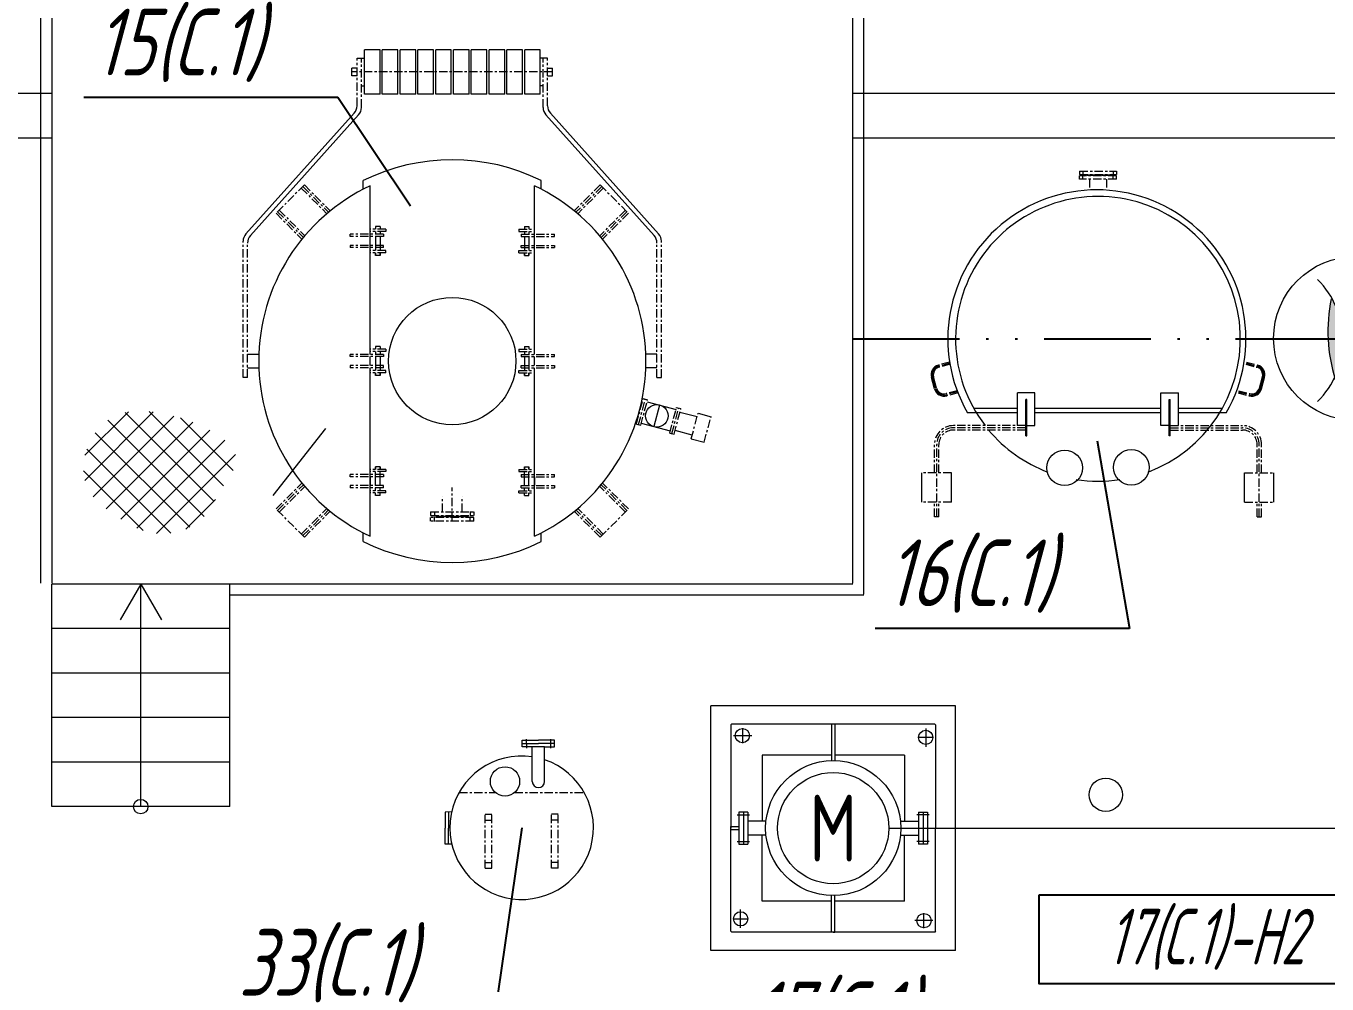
# Model space of a CAD drawing. Header units: millimetres. Extents: x -14296 to 10264, y -13087 to -5602.
# Drawn here: x -3036.5 to -2978, y -12766 to -12722.9 of the extents above; entities that cross this region are included whole.
import ezdxf
from ezdxf import colors
from ezdxf.entities.mleader import LeaderData, LeaderLine
from ezdxf.math import Vec2, Vec3

# ---------------------------------------------------------------- set-up
doc = ezdxf.new("R2010")
doc.units = ezdxf.units.MM
for name, pattern in [('ACAD_ISO12W100', [21, 12, -3, 0, -3, 0, -3]), ('CENTER2', [1.125, 0.75, -0.125, 0.125, -0.125]), ('ОСЕВАЯ', [50.8, 31.75, -6.35, 6.35, -6.35])]:
    doc.linetypes.add(name, pattern=pattern)
for name, color, linetype, lineweight in [('1', 4, 'Continuous', 15), ('КаБель силовой (Вновь)', 1, 'Continuous', 15), ('Линия выноска', 137, 'Continuous', 25), ('Рамка тонкая', 5, 'Continuous', 25), ('Строительный', 251, 'Continuous', 13), ('Текст', 7, 'Continuous', 20), ('Технологическое', 156, 'Continuous', 18), ('ЭлектрооБорудование (Вновь)', 160, 'Continuous', 15)]:
    doc.layers.add(name, color=color, linetype=linetype, lineweight=lineweight)
doc.layers.add('орудован', color=7, linetype='Continuous')
doc.styles.add('Simplex', font='simplex.shx', dxfattribs={"width": 0.7, "oblique": 15})
doc.linetypes.add('ограждение1', pattern='A,0.25,-0.1,[133,ltypeshp.shx,S=0.1,R=0,X=-0.1,Y=0],-0.1,1', length=1.45)

# ---------------------------------------------------------------- blocks, each defined once
blk = doc.blocks.new('A$C32520DA1')
at = {"layer": 'орудован', "lineweight": -2, "ltscale": 0.3}
h = blk.add_hatch(dxfattribs=at)
h.set_pattern_fill('ANSI37', color=4, scale=0.25, angle=270, style=0)
h.set_pattern_definition([(45, (345.161, -3272.3488), (0.561266, -0.561266), []), (315, (345.161, -3272.3488), (-0.561266, -0.561266), [])])
edge = h.paths.add_edge_path()
edge.add_spline(control_points=[(2.523, -0.801), (2.284, -1.283), (1.724, -2.411), (-0.452, -2.976), (-2.137, -1.936), (-3.786, -0.666), (-3.556, 1.528), (-1.962, 2.976), (0.065, 2.734), (1.772, 2.213), (3.786, 0.924), (2.929, -0.247), (2.523, -0.801)], knot_values=[0, 0, 0, 0, 1.566566, 3.673336, 5.745346, 7.383422, 9.561681, 11.30499, 13.330467, 15.16078, 17.108533, 18.858869, 18.858869, 18.858869, 18.858869], degree=3, periodic=0)
blk = doc.blocks.new('A$C72AD10D8')
at = {"linetype": 'ByBlock', "lineweight": -2, "ltscale": 0.1}
h = blk.add_hatch(color=3, dxfattribs=at)
h.paths.add_polyline_path([(-2.206, 2.446, 0.12185), (-2.007, -2.217, 0.249384)])
h.paths.add_polyline_path([(0.687, 2.425, 0.240061), (0.453, -2.318, 0.157753)])
at = {"color": 0, "linetype": 'Continuous', "lineweight": -2, "ltscale": 3}
blk.add_circle((-0.77, 0.094), 4.825, dxfattribs=at)
at = {"color": 0, "linetype": 'ByBlock', "lineweight": -2, "ltscale": 0.1}
for centre, radius, start, end in [((-12.195, -0.303), 11.439, 340.15266, 24.86121), ((9.1, 0.038), 9.871, 154.61812, 204.73014), ((-6.591, -0.03), 5.071, 314.99104, 45.00896), ((5.175, -0.1), 5.176, 133.53965, 224.23919), ((7.318, 0.517), 9.718, 168.67859, 196.9632), ((-6.759, 0.415), 7.713, 339.24969, 15.10852)]:
    blk.add_arc(centre, radius, start, end, dxfattribs=at)
blk = doc.blocks.new('_None')

msp = doc.modelspace()

# ---------------------------------------------------------------- linework, layer by layer
at = {"color": 7, "linetype": 'ACAD_ISO12W100', "ltscale": 0.4}
msp.add_line((-2999.32898, -12736.97393), (-2962.90451, -12736.97393), dxfattribs=at)
at = {"layer": 'КаБель силовой (Вновь)'}
msp.add_line((-2997.70898, -12758.97393), (-2948.20898, -12758.97393), dxfattribs=at)
msp.add_circle((-2987.95898, -12757.47393), 0.75, dxfattribs=at)
at = {"layer": 'Рамка тонкая'}
msp.add_lwpolyline([(-2990.95898, -12761.97393), (-2975.95898, -12761.97393), (-2975.95898, -12765.97393), (-2990.95898, -12765.97393)], close=True, dxfattribs=at)
at = {"layer": 'Строительный', "linetype": 'ограждение1', "ltscale": 1.83}
for p, q in [((-2998.82898, -12748.45776), (-2998.82898, -12691.47393)), ((-3035.82898, -12691.97393), (-3035.82898, -12747.95776)), ((-2998.82898, -12748.50567), (-3027.32898, -12748.50567))]:
    msp.add_line(p, q, dxfattribs=at)
at = {"layer": 'Строительный', "ltscale": 0.3}
for p, q in [((-3035.32898, -12691.97393), (-3035.32898, -12747.95776)), ((-2999.32898, -12747.95776), (-2999.32898, -12691.97393)), ((-3035.32898, -12758.00567), (-3035.32898, -12748.00567)), ((-2999.32898, -12748.00567), (-3035.32898, -12748.00567)), ((-3027.32898, -12748.00567), (-3035.32898, -12748.00567)), ((-3031.32898, -12748.00567), (-3032.26135, -12749.61604)), ((-3031.32898, -12758.00567), (-3031.32898, -12748.00567)), ((-3031.32898, -12748.00567), (-3030.39662, -12749.61604)), ((-3027.32898, -12758.00567), (-3027.32898, -12748.00567)), ((-3027.32898, -12750.00567), (-3035.32898, -12750.00567)), ((-3027.32898, -12752.00567), (-3035.32898, -12752.00567)), ((-3027.32898, -12754.00567), (-3035.32898, -12754.00567)), ((-3027.32898, -12756.00567), (-3035.32898, -12756.00567)), ((-3027.32898, -12758.00567), (-3035.32898, -12758.00567))]:
    msp.add_line(p, q, dxfattribs=at)
at = {"layer": 'Строительный', "ltscale": 100}
for p, q in [((-3035.32898, -12725.9455), (-3046.57091, -12725.9455)), ((-2949.22553, -12725.9455), (-2999.32898, -12725.9455)), ((-3035.32898, -12727.9455), (-3043.68074, -12727.9455)), ((-2949.22553, -12727.9455), (-2999.32898, -12727.9455))]:
    msp.add_line(p, q, dxfattribs=at)
at = {"layer": 'Строительный', "ltscale": 0.3}
msp.add_circle((-3031.32898, -12758.00567), 0.3251, dxfattribs=at)
at = {"layer": 'Технологическое', "linetype": 'CENTER2', "ltscale": 0.5}
for p, q in [((-3021.61078, -12726.49123), (-3021.61078, -12724.35544)), ((-3021.41078, -12726.5677), (-3021.41078, -12724.35544)), ((-3013.24719, -12726.5677), (-3013.24719, -12724.35544)), ((-3013.04719, -12726.49123), (-3013.04719, -12724.35544)), ((-3012.82244, -12724.97393), (-3021.83552, -12724.97393)), ((-2989.13596, -12729.43709), (-2987.47983, -12729.43709)), ((-2989.13596, -12729.43709), (-2989.13596, -12729.58147)), ((-2989.13596, -12729.58147), (-2987.47983, -12729.58147)), ((-2989.13596, -12729.79379), (-2989.13596, -12729.64941)), ((-2987.47983, -12729.64941), (-2989.13596, -12729.64941)), ((-2988.98733, -12729.4201), (-2988.98733, -12729.59845)), ((-2988.98733, -12729.81078), (-2988.98733, -12729.63243)), ((-2988.90665, -12729.62393), (-2988.90665, -12729.60695)), ((-2988.90665, -12729.60695), (-2987.70914, -12729.60695)), ((-2987.70914, -12729.62393), (-2988.90665, -12729.62393)), ((-2988.89815, -12729.58147), (-2988.87268, -12729.60695)), ((-2988.89815, -12729.64941), (-2988.87268, -12729.62393)), ((-2988.87268, -12729.60695), (-2987.74311, -12729.60695)), ((-2987.74311, -12729.62393), (-2988.87268, -12729.62393)), ((-2988.30789, -12729.58996), (-2988.30789, -12729.64092)), ((-2987.71763, -12729.58147), (-2987.74311, -12729.60695)), ((-2987.71763, -12729.64941), (-2987.74311, -12729.62393)), ((-2987.70914, -12729.60695), (-2987.70914, -12729.62393)), ((-2987.62846, -12729.4201), (-2987.62846, -12729.59845)), ((-2987.62846, -12729.81078), (-2987.62846, -12729.63243)), ((-2987.47983, -12729.43709), (-2987.47983, -12729.58147)), ((-2987.47983, -12729.79379), (-2987.47983, -12729.64941)), ((-3023.97579, -12730.05434), (-3025.24858, -12731.32713)), ((-3024.11721, -12730.19576), (-3022.96589, -12731.34707)), ((-3024.0465, -12730.12505), (-3022.88906, -12731.28248)), ((-3023.97579, -12730.05434), (-3022.81141, -12731.21871)), ((-3010.68218, -12730.05434), (-3011.84656, -12731.21871)), ((-3010.61147, -12730.12505), (-3011.7689, -12731.28248)), ((-3010.54076, -12730.19576), (-3011.69207, -12731.34707)), ((-3010.68218, -12730.05434), (-3009.40939, -12731.32713)), ((-2987.47983, -12729.79379), (-2989.13596, -12729.79379)), ((-2988.68583, -12729.79379), (-2988.68583, -12730.28188)), ((-2987.92996, -12729.79379), (-2987.92996, -12730.28772)), ((-3025.24858, -12731.32713), (-3024.0842, -12732.49151)), ((-3025.17787, -12731.25642), (-3024.02043, -12732.41385)), ((-3025.10716, -12731.18571), (-3023.95584, -12732.33702)), ((-3009.55081, -12731.18571), (-3010.70213, -12732.33702)), ((-3009.4801, -12731.25642), (-3010.63753, -12732.41385)), ((-3009.40939, -12731.32713), (-3010.57376, -12732.49151)), ((-3020.32045, -12732.0444), (-3021.02268, -12732.0444)), ((-3014.33752, -12732.0444), (-3013.63528, -12732.0444)), ((-3026.72898, -12738.71535), (-3026.72898, -12732.58863)), ((-3020.41848, -12732.27393), (-3021.92268, -12732.27393)), ((-3020.41848, -12732.37393), (-3021.92268, -12732.37393)), ((-3020.32045, -12732.1444), (-3021.02268, -12732.1444)), ((-3014.33752, -12732.1444), (-3013.63528, -12732.1444)), ((-3014.23949, -12732.27393), (-3012.73528, -12732.27393)), ((-3014.23949, -12732.37393), (-3012.73528, -12732.37393)), ((-3007.92898, -12738.71535), (-3007.92898, -12732.58863)), ((-3026.52898, -12738.71535), (-3026.52898, -12732.6651)), ((-3020.41848, -12732.77393), (-3021.92268, -12732.77393)), ((-3020.41848, -12732.87393), (-3021.92268, -12732.87393)), ((-3020.32045, -12733.00347), (-3021.02268, -12733.00347)), ((-3020.32045, -12733.10347), (-3021.02268, -12733.10347)), ((-3014.33752, -12733.00347), (-3013.63528, -12733.00347)), ((-3014.33752, -12733.10347), (-3013.63528, -12733.10347)), ((-3014.23949, -12732.77393), (-3012.73528, -12732.77393)), ((-3014.23949, -12732.87393), (-3012.73528, -12732.87393)), ((-3008.12898, -12738.71535), (-3008.12898, -12732.6651)), ((-3020.41848, -12737.67393), (-3021.92268, -12737.67393)), ((-3020.41848, -12737.77393), (-3021.92268, -12737.77393)), ((-3020.32045, -12737.4444), (-3021.02268, -12737.4444)), ((-3020.32045, -12737.5444), (-3021.02268, -12737.5444)), ((-3014.33752, -12737.4444), (-3013.63528, -12737.4444)), ((-3014.33752, -12737.5444), (-3013.63528, -12737.5444)), ((-3014.23949, -12737.67393), (-3012.73528, -12737.67393)), ((-3014.23949, -12737.77393), (-3012.73528, -12737.77393)), ((-3020.41848, -12738.17393), (-3021.92268, -12738.17393)), ((-3020.41848, -12738.27393), (-3021.92268, -12738.27393)), ((-3020.32045, -12738.40347), (-3021.02268, -12738.40347)), ((-3014.33752, -12738.40347), (-3013.63528, -12738.40347)), ((-3014.23949, -12738.17393), (-3012.73528, -12738.17393)), ((-3014.23949, -12738.27393), (-3012.73528, -12738.27393)), ((-2994.98263, -12738.02191), (-2995.47716, -12738.15442)), ((-2994.96969, -12738.07021), (-2995.46422, -12738.20272)), ((-2994.95675, -12738.1185), (-2995.45128, -12738.25101)), ((-2981.66121, -12738.1185), (-2981.16668, -12738.25101)), ((-2981.64827, -12738.07021), (-2981.15374, -12738.20272)), ((-2981.63533, -12738.02191), (-2981.1408, -12738.15442)), ((-3020.32045, -12738.50347), (-3021.02268, -12738.50347)), ((-3014.33752, -12738.50347), (-3013.63528, -12738.50347)), ((-3009.05364, -12740.80672), (-3008.74593, -12739.65834)), ((-2994.63841, -12739.30659), (-2995.13293, -12739.4391)), ((-2994.62546, -12739.35489), (-2995.11999, -12739.4874)), ((-2994.61252, -12739.40318), (-2995.10705, -12739.53569)), ((-2982.00544, -12739.40318), (-2981.51091, -12739.53569)), ((-2981.9925, -12739.35489), (-2981.49797, -12739.4874)), ((-2981.97956, -12739.30659), (-2981.48503, -12739.4391)), ((-3008.95705, -12740.8326), (-3008.64934, -12739.68422)), ((-3008.86046, -12740.85849), (-3008.55275, -12739.7101)), ((-3007.55429, -12741.20847), (-3007.24658, -12740.06009)), ((-3007.4577, -12741.23435), (-3007.14999, -12740.08597)), ((-3007.36111, -12741.26024), (-3007.0534, -12740.11185)), ((-3006.58837, -12741.46729), (-3006.28066, -12740.31891)), ((-3006.00881, -12741.62258), (-3005.7011, -12740.4742)), ((-2991.55898, -12740.87393), (-2994.80898, -12740.87393)), ((-2991.55898, -12740.97393), (-2994.80898, -12740.97393)), ((-2991.55898, -12741.07393), (-2994.80898, -12741.07393)), ((-2985.05898, -12740.87393), (-2981.80898, -12740.87393)), ((-2985.05898, -12740.97393), (-2981.80898, -12740.97393)), ((-2985.05898, -12741.07393), (-2981.80898, -12741.07393)), ((-2995.65898, -12742.99393), (-2995.65898, -12741.72393)), ((-2995.55898, -12744.97393), (-2995.55898, -12741.72393)), ((-2995.45898, -12742.99393), (-2995.45898, -12741.72393)), ((-2981.15898, -12742.99393), (-2981.15898, -12741.72393)), ((-2981.05898, -12744.97393), (-2981.05898, -12741.72393)), ((-2980.95898, -12742.99393), (-2980.95898, -12741.72393)), ((-3020.41848, -12743.07393), (-3021.92268, -12743.07393)), ((-3020.32045, -12742.8444), (-3021.02268, -12742.8444)), ((-3020.32045, -12742.9444), (-3021.02268, -12742.9444)), ((-3014.33752, -12742.8444), (-3013.63528, -12742.8444)), ((-3014.33752, -12742.9444), (-3013.63528, -12742.9444)), ((-3014.23949, -12743.07393), (-3012.73528, -12743.07393)), ((-2994.89898, -12742.99393), (-2996.21898, -12742.99393)), ((-2981.71898, -12742.99393), (-2980.39898, -12742.99393)), ((-3025.24858, -12744.62074), (-3024.0842, -12743.45636)), ((-3025.17787, -12744.69145), (-3024.02043, -12743.53401)), ((-3025.10716, -12744.76216), (-3023.95584, -12743.61084)), ((-3020.41848, -12743.17393), (-3021.92268, -12743.17393)), ((-3020.41848, -12743.57393), (-3021.92268, -12743.57393)), ((-3020.41848, -12743.67393), (-3021.92268, -12743.67393)), ((-3017.32898, -12745.17393), (-3017.32898, -12743.65365)), ((-3014.23949, -12743.17393), (-3012.73528, -12743.17393)), ((-3014.23949, -12743.57393), (-3012.73528, -12743.57393)), ((-3014.23949, -12743.67393), (-3012.73528, -12743.67393)), ((-3009.55081, -12744.76216), (-3010.70213, -12743.61084)), ((-3009.4801, -12744.69145), (-3010.63753, -12743.53401)), ((-3009.40939, -12744.62074), (-3010.57376, -12743.45636)), ((-3020.32045, -12743.80347), (-3021.02268, -12743.80347)), ((-3020.32045, -12743.90347), (-3021.02268, -12743.90347)), ((-3017.77526, -12744.75393), (-3017.77526, -12744.07893)), ((-3016.88526, -12744.75393), (-3016.88526, -12744.07893)), ((-3014.33752, -12743.80347), (-3013.63528, -12743.80347)), ((-3014.33752, -12743.90347), (-3013.63528, -12743.90347)), ((-2994.89898, -12744.31393), (-2996.21898, -12744.31393)), ((-2995.65898, -12744.97393), (-2995.65898, -12744.31393)), ((-2995.45898, -12744.97393), (-2995.45898, -12744.31393)), ((-2981.71898, -12744.31393), (-2980.39898, -12744.31393)), ((-2981.15898, -12744.97393), (-2981.15898, -12744.31393)), ((-2980.95898, -12744.97393), (-2980.95898, -12744.31393)), ((-3023.97579, -12745.89353), (-3025.24858, -12744.62074)), ((-3024.11721, -12745.75211), (-3022.96589, -12744.60079)), ((-3024.0465, -12745.82282), (-3022.88906, -12744.66538)), ((-3023.97579, -12745.89353), (-3022.81141, -12744.72915)), ((-3018.30526, -12744.75393), (-3018.30526, -12744.92393)), ((-3018.30526, -12744.75393), (-3016.35526, -12744.75393)), ((-3018.30526, -12744.92393), (-3016.35526, -12744.92393)), ((-3018.13026, -12744.73393), (-3018.13026, -12744.94393)), ((-3018.02526, -12744.92393), (-3017.99526, -12744.95393)), ((-3016.63526, -12744.92393), (-3016.66526, -12744.95393)), ((-3016.53026, -12744.73393), (-3016.53026, -12744.94393)), ((-3016.35526, -12744.75393), (-3016.35526, -12744.92393)), ((-3010.68218, -12745.89353), (-3011.84656, -12744.72915)), ((-3010.61147, -12745.82282), (-3011.7689, -12744.66538)), ((-3010.54076, -12745.75211), (-3011.69207, -12744.60079)), ((-3010.68218, -12745.89353), (-3009.40939, -12744.62074)), ((-3016.35526, -12745.00393), (-3018.30526, -12745.00393)), ((-3018.30526, -12745.17393), (-3018.30526, -12745.00393)), ((-3016.35526, -12745.17393), (-3018.30526, -12745.17393)), ((-3018.13026, -12745.19393), (-3018.13026, -12744.98393)), ((-3018.03526, -12744.95393), (-3016.62526, -12744.95393)), ((-3018.03526, -12744.97393), (-3018.03526, -12744.95393)), ((-3016.62526, -12744.97393), (-3018.03526, -12744.97393)), ((-3018.02526, -12745.00393), (-3017.99526, -12744.97393)), ((-3017.99526, -12744.95393), (-3016.66526, -12744.95393)), ((-3016.66526, -12744.97393), (-3017.99526, -12744.97393)), ((-3016.63526, -12745.00393), (-3016.66526, -12744.97393)), ((-3016.62526, -12744.95393), (-3016.62526, -12744.97393)), ((-3016.53026, -12745.19393), (-3016.53026, -12744.98393)), ((-3016.35526, -12745.17393), (-3016.35526, -12745.00393)), ((-2995.45898, -12744.97393), (-2995.65898, -12744.97393)), ((-2981.15898, -12744.97393), (-2980.95898, -12744.97393)), ((-3017.01943, -12757.37393), (-3015.38796, -12757.37393)), ((-3014.53001, -12757.37393), (-3011.39853, -12757.37393)), ((-3015.84398, -12760.77393), (-3015.84398, -12758.35273)), ((-3015.84398, -12758.35273), (-3015.54398, -12758.35273)), ((-3015.54398, -12760.77393), (-3015.54398, -12758.35273)), ((-3012.87398, -12760.77393), (-3012.87398, -12758.35273)), ((-3012.57398, -12758.35273), (-3012.87398, -12758.35273)), ((-3012.57398, -12760.77393), (-3012.57398, -12758.35273)), ((-3015.84398, -12758.61359), (-3015.54398, -12758.61359)), ((-3012.57398, -12758.61359), (-3012.87398, -12758.61359)), ((-3015.84398, -12760.77393), (-3015.54398, -12760.77393)), ((-3012.57398, -12760.77393), (-3012.87398, -12760.77393))]:
    msp.add_line(p, q, dxfattribs=at)
at = {"layer": 'Технологическое'}
for p, q in [((-3021.61078, -12724.35544), (-3021.27351, -12724.35544)), ((-3020.57351, -12723.97393), (-3021.27351, -12723.97393)), ((-3021.27351, -12725.97393), (-3021.27351, -12723.97393)), ((-3020.57351, -12725.97393), (-3020.57351, -12723.97393)), ((-3020.57351, -12725.97393), (-3020.57351, -12723.97393)), ((-3020.47351, -12725.97393), (-3020.47351, -12723.97393)), ((-3019.77351, -12723.97393), (-3020.47351, -12723.97393)), ((-3019.77351, -12725.97393), (-3019.77351, -12723.97393)), ((-3019.77351, -12725.97393), (-3019.77351, -12723.97393)), ((-3018.97351, -12723.97393), (-3019.67351, -12723.97393)), ((-3019.67351, -12725.97393), (-3019.67351, -12723.97393)), ((-3018.97351, -12725.97393), (-3018.97351, -12723.97393)), ((-3018.97351, -12725.97393), (-3018.97351, -12723.97393)), ((-3018.17351, -12723.97393), (-3018.87351, -12723.97393)), ((-3018.87351, -12725.97393), (-3018.87351, -12723.97393)), ((-3018.17351, -12725.97393), (-3018.17351, -12723.97393)), ((-3018.17351, -12725.97393), (-3018.17351, -12723.97393)), ((-3017.37351, -12723.97393), (-3018.07351, -12723.97393)), ((-3018.07351, -12725.97393), (-3018.07351, -12723.97393)), ((-3017.37351, -12725.97393), (-3017.37351, -12723.97393)), ((-3017.37351, -12725.97393), (-3017.37351, -12723.97393)), ((-3016.57351, -12723.97393), (-3017.27351, -12723.97393)), ((-3017.27351, -12725.97393), (-3017.27351, -12723.97393)), ((-3016.57351, -12725.97393), (-3016.57351, -12723.97393)), ((-3016.57351, -12725.97393), (-3016.57351, -12723.97393)), ((-3015.77351, -12723.97393), (-3016.47351, -12723.97393)), ((-3016.47351, -12725.97393), (-3016.47351, -12723.97393)), ((-3015.77351, -12725.97393), (-3015.77351, -12723.97393)), ((-3015.77351, -12725.97393), (-3015.77351, -12723.97393)), ((-3014.97351, -12723.97393), (-3015.67351, -12723.97393)), ((-3015.67351, -12725.97393), (-3015.67351, -12723.97393)), ((-3014.97351, -12725.97393), (-3014.97351, -12723.97393)), ((-3014.97351, -12725.97393), (-3014.97351, -12723.97393)), ((-3014.17351, -12723.97393), (-3014.87351, -12723.97393)), ((-3014.87351, -12725.97393), (-3014.87351, -12723.97393)), ((-3014.17351, -12725.97393), (-3014.17351, -12723.97393)), ((-3014.17351, -12725.97393), (-3014.17351, -12723.97393)), ((-3013.37351, -12723.97393), (-3014.07351, -12723.97393)), ((-3014.07351, -12725.97393), (-3014.07351, -12723.97393)), ((-3013.04719, -12724.35544), (-3013.38446, -12724.35544)), ((-3013.37351, -12725.97393), (-3013.37351, -12723.97393)), ((-3021.61078, -12724.80491), (-3021.83552, -12724.80491)), ((-3021.83552, -12725.14296), (-3021.83552, -12724.80491)), ((-3013.04719, -12724.80491), (-3012.82244, -12724.80491)), ((-3012.82244, -12725.14296), (-3012.82244, -12724.80491)), ((-3021.61078, -12725.14296), (-3021.83552, -12725.14296)), ((-3021.41078, -12725.59242), (-3021.27351, -12725.59242)), ((-3013.24719, -12725.59242), (-3013.38446, -12725.59242)), ((-3013.04719, -12725.14296), (-3012.82244, -12725.14296)), ((-3020.57351, -12725.97393), (-3021.27351, -12725.97393)), ((-3019.77351, -12725.97393), (-3020.47351, -12725.97393)), ((-3018.97351, -12725.97393), (-3019.67351, -12725.97393)), ((-3018.17351, -12725.97393), (-3018.87351, -12725.97393)), ((-3017.37351, -12725.97393), (-3018.07351, -12725.97393)), ((-3016.57351, -12725.97393), (-3017.27351, -12725.97393)), ((-3015.77351, -12725.97393), (-3016.47351, -12725.97393)), ((-3014.97351, -12725.97393), (-3015.67351, -12725.97393)), ((-3014.17351, -12725.97393), (-3014.87351, -12725.97393)), ((-3013.37351, -12725.97393), (-3014.07351, -12725.97393)), ((-3026.60145, -12732.25506), (-3021.73831, -12726.8248)), ((-3026.40145, -12732.33153), (-3021.53831, -12726.90127)), ((-3008.25652, -12732.33153), (-3013.11965, -12726.90127)), ((-3008.05652, -12732.25506), (-3012.91965, -12726.8248)), ((-3021.32898, -12730.248), (-3021.32898, -12729.8559)), ((-3021.02268, -12737.67393), (-3021.02268, -12730.09697)), ((-3013.63528, -12737.67393), (-3013.63528, -12730.09697)), ((-3013.32898, -12730.248), (-3013.32898, -12729.8559)), ((-3020.77442, -12731.92513), (-3020.77442, -12732.0444)), ((-3020.57442, -12731.92513), (-3020.77442, -12731.92513)), ((-3020.57442, -12731.92513), (-3020.57442, -12732.0444)), ((-3020.32045, -12732.0444), (-3020.32045, -12732.1444)), ((-3014.33752, -12732.0444), (-3014.33752, -12732.1444)), ((-3014.08355, -12731.92513), (-3014.08355, -12732.0444)), ((-3014.08355, -12731.92513), (-3013.88355, -12731.92513)), ((-3013.88355, -12731.92513), (-3013.88355, -12732.0444)), ((-3021.92268, -12732.37393), (-3021.92268, -12732.27393)), ((-3021.02268, -12732.77393), (-3021.02268, -12732.37393)), ((-3020.77442, -12732.1444), (-3020.77442, -12732.27393)), ((-3020.77442, -12732.37393), (-3020.77442, -12733.00347)), ((-3020.57442, -12732.1444), (-3020.57442, -12732.27393)), ((-3020.57442, -12732.37393), (-3020.57442, -12733.00347)), ((-3020.41848, -12732.27393), (-3020.41848, -12732.37393)), ((-3014.23949, -12732.27393), (-3014.23949, -12732.37393)), ((-3014.08355, -12732.1444), (-3014.08355, -12732.27393)), ((-3014.08355, -12732.37393), (-3014.08355, -12733.00347)), ((-3013.88355, -12732.1444), (-3013.88355, -12732.27393)), ((-3013.88355, -12732.37393), (-3013.88355, -12733.00347)), ((-3013.63528, -12732.77393), (-3013.63528, -12732.37393)), ((-3012.73528, -12732.37393), (-3012.73528, -12732.27393)), ((-3021.92268, -12732.77393), (-3021.92268, -12732.87393)), ((-3020.77442, -12733.10347), (-3020.77442, -12733.22274)), ((-3020.77442, -12733.22274), (-3020.77442, -12733.10347)), ((-3020.57442, -12733.22274), (-3020.77442, -12733.22274)), ((-3020.57442, -12733.10347), (-3020.57442, -12733.22274)), ((-3020.57442, -12733.22274), (-3020.57442, -12733.10347)), ((-3020.41848, -12732.87393), (-3020.41848, -12732.77393)), ((-3020.32045, -12733.10347), (-3020.32045, -12733.00347)), ((-3014.33752, -12733.10347), (-3014.33752, -12733.00347)), ((-3014.23949, -12732.87393), (-3014.23949, -12732.77393)), ((-3014.08355, -12733.10347), (-3014.08355, -12733.22274)), ((-3014.08355, -12733.22274), (-3014.08355, -12733.10347)), ((-3014.08355, -12733.22274), (-3013.88355, -12733.22274)), ((-3013.88355, -12733.10347), (-3013.88355, -12733.22274)), ((-3013.88355, -12733.22274), (-3013.88355, -12733.10347)), ((-3012.73528, -12732.77393), (-3012.73528, -12732.87393)), ((-3020.77442, -12737.32513), (-3020.77442, -12737.4444)), ((-3020.57442, -12737.32513), (-3020.77442, -12737.32513)), ((-3020.57442, -12737.32513), (-3020.57442, -12737.4444)), ((-3014.08355, -12737.32513), (-3014.08355, -12737.4444)), ((-3014.08355, -12737.32513), (-3013.88355, -12737.32513)), ((-3013.88355, -12737.32513), (-3013.88355, -12737.4444)), ((-3026.52898, -12737.66669), (-3026.02356, -12737.66669)), ((-3021.92268, -12737.77393), (-3021.92268, -12737.67393)), ((-3021.02268, -12738.17393), (-3021.02268, -12737.77393)), ((-3020.77442, -12737.5444), (-3020.77442, -12737.67393)), ((-3020.77442, -12737.77393), (-3020.77442, -12738.40347)), ((-3020.57442, -12737.5444), (-3020.57442, -12737.67393)), ((-3020.57442, -12737.77393), (-3020.57442, -12738.40347)), ((-3020.41848, -12737.67393), (-3020.41848, -12737.77393)), ((-3020.32045, -12737.4444), (-3020.32045, -12737.5444)), ((-3014.33752, -12737.4444), (-3014.33752, -12737.5444)), ((-3014.23949, -12737.67393), (-3014.23949, -12737.77393)), ((-3014.08355, -12737.5444), (-3014.08355, -12737.67393)), ((-3014.08355, -12737.77393), (-3014.08355, -12738.40347)), ((-3013.88355, -12737.5444), (-3013.88355, -12737.67393)), ((-3013.88355, -12737.77393), (-3013.88355, -12738.40347)), ((-3013.63528, -12738.17393), (-3013.63528, -12737.77393)), ((-3012.73528, -12737.77393), (-3012.73528, -12737.67393)), ((-3008.12898, -12737.66669), (-3008.63441, -12737.66669)), ((-3026.52898, -12738.28117), (-3026.02356, -12738.28117)), ((-3021.92268, -12738.17393), (-3021.92268, -12738.27393)), ((-3021.02268, -12745.8509), (-3021.02268, -12738.27393)), ((-3020.41848, -12738.27393), (-3020.41848, -12738.17393)), ((-3020.32045, -12738.50347), (-3020.32045, -12738.40347)), ((-3014.33752, -12738.50347), (-3014.33752, -12738.40347)), ((-3014.23949, -12738.27393), (-3014.23949, -12738.17393)), ((-3013.63528, -12745.8509), (-3013.63528, -12738.27393)), ((-3012.73528, -12738.17393), (-3012.73528, -12738.27393)), ((-3008.12898, -12738.28117), (-3008.63441, -12738.28117)), ((-3026.52898, -12738.71535), (-3026.72898, -12738.71535)), ((-3020.77442, -12738.50347), (-3020.77442, -12738.62274)), ((-3020.77442, -12738.62274), (-3020.77442, -12738.50347)), ((-3020.57442, -12738.62274), (-3020.77442, -12738.62274)), ((-3020.57442, -12738.50347), (-3020.57442, -12738.62274)), ((-3020.57442, -12738.62274), (-3020.57442, -12738.50347)), ((-3014.08355, -12738.50347), (-3014.08355, -12738.62274)), ((-3014.08355, -12738.62274), (-3014.08355, -12738.50347)), ((-3014.08355, -12738.62274), (-3013.88355, -12738.62274)), ((-3013.88355, -12738.50347), (-3013.88355, -12738.62274)), ((-3013.88355, -12738.62274), (-3013.88355, -12738.50347)), ((-3008.12898, -12738.71535), (-3007.92898, -12738.71535)), ((-2995.65819, -12739.2175), (-2995.79536, -12738.70555)), ((-2995.60989, -12739.20455), (-2995.74706, -12738.69261)), ((-2995.56159, -12739.19161), (-2995.69877, -12738.67967)), ((-2981.05637, -12739.19161), (-2980.91919, -12738.67967)), ((-2981.00807, -12739.20455), (-2980.8709, -12738.69261)), ((-2980.95978, -12739.2175), (-2980.8226, -12738.70555)), ((-3008.74593, -12739.65834), (-3008.55275, -12739.7101)), ((-2991.14074, -12739.40262), (-2991.92722, -12739.40262)), ((-2991.92722, -12740.87393), (-2991.92722, -12739.40262)), ((-2991.14074, -12740.87393), (-2991.14074, -12739.40262)), ((-2985.47722, -12740.87393), (-2985.47722, -12739.40262)), ((-2985.47722, -12739.40262), (-2984.69074, -12739.40262)), ((-2984.69074, -12740.87393), (-2984.69074, -12739.40262)), ((-3008.57719, -12739.80133), (-3007.27103, -12740.15132)), ((-3008.0084, -12739.95374), (-3008.26722, -12740.91966)), ((-3007.24658, -12740.06009), (-3007.0534, -12740.11185)), ((-2991.92722, -12740.10358), (-2993.89157, -12740.10358)), ((-2991.55898, -12741.32915), (-2991.55898, -12739.70848)), ((-2991.50898, -12739.70848), (-2991.55898, -12739.70848)), ((-2991.50898, -12741.32915), (-2991.50898, -12739.70848)), ((-2985.47722, -12740.10358), (-2991.14074, -12740.10358)), ((-2985.10898, -12741.32915), (-2985.10898, -12739.70848)), ((-2985.10898, -12739.70848), (-2985.05898, -12739.70848)), ((-2985.05898, -12741.32915), (-2985.05898, -12739.70848)), ((-2982.72639, -12740.10358), (-2984.69074, -12740.10358)), ((-3009.05364, -12740.80672), (-3008.86046, -12740.85849)), ((-3008.83601, -12740.76726), (-3007.52985, -12741.11724)), ((-3006.32601, -12740.48817), (-3007.09875, -12740.28111)), ((-3006.28066, -12740.31891), (-3005.7011, -12740.4742)), ((-2991.92722, -12740.30393), (-2994.17343, -12740.30393)), ((-2985.47722, -12740.30393), (-2991.14074, -12740.30393)), ((-2982.54568, -12740.30393), (-2984.69074, -12740.30393)), ((-3025.37835, -12744.02462), (-3023.01656, -12741.01071)), ((-3007.55437, -12741.20877), (-3007.36119, -12741.26053)), ((-3006.54301, -12741.29803), (-3007.31575, -12741.09097)), ((-2991.55898, -12740.87393), (-2991.14074, -12740.87393)), ((-2991.55898, -12741.32915), (-2991.50898, -12741.32915)), ((-2985.05898, -12740.87393), (-2985.47722, -12740.87393)), ((-2985.05898, -12741.32915), (-2985.10898, -12741.32915)), ((-3006.58837, -12741.46729), (-3006.00881, -12741.62258)), ((-3021.92268, -12743.17393), (-3021.92268, -12743.07393)), ((-3020.57442, -12742.72513), (-3020.77442, -12742.72513)), ((-3020.77442, -12742.8444), (-3020.77442, -12742.72513)), ((-3020.77442, -12742.72513), (-3020.77442, -12742.8444)), ((-3020.77442, -12743.57393), (-3020.77442, -12742.9444)), ((-3020.57442, -12742.8444), (-3020.57442, -12742.72513)), ((-3020.57442, -12742.72513), (-3020.57442, -12742.8444)), ((-3020.57442, -12743.57393), (-3020.57442, -12742.9444)), ((-3020.41848, -12743.07393), (-3020.41848, -12743.17393)), ((-3020.32045, -12742.8444), (-3020.32045, -12742.9444)), ((-3014.33752, -12742.8444), (-3014.33752, -12742.9444)), ((-3014.23949, -12743.07393), (-3014.23949, -12743.17393)), ((-3014.08355, -12742.8444), (-3014.08355, -12742.72513)), ((-3014.08355, -12742.72513), (-3014.08355, -12742.8444)), ((-3014.08355, -12742.72513), (-3013.88355, -12742.72513)), ((-3014.08355, -12743.57393), (-3014.08355, -12742.9444)), ((-3013.88355, -12742.8444), (-3013.88355, -12742.72513)), ((-3013.88355, -12742.72513), (-3013.88355, -12742.8444)), ((-3013.88355, -12743.57393), (-3013.88355, -12742.9444)), ((-3012.73528, -12743.17393), (-3012.73528, -12743.07393)), ((-2996.21898, -12744.31393), (-2996.21898, -12742.99393)), ((-2994.89898, -12744.31393), (-2994.89898, -12742.99393)), ((-2981.71898, -12744.31393), (-2981.71898, -12742.99393)), ((-2980.39898, -12744.31393), (-2980.39898, -12742.99393)), ((-3021.92268, -12743.57393), (-3021.92268, -12743.67393)), ((-3021.02268, -12743.17393), (-3021.02268, -12743.57393)), ((-3020.77442, -12743.80347), (-3020.77442, -12743.67393)), ((-3020.57442, -12743.80347), (-3020.57442, -12743.67393)), ((-3020.41848, -12743.67393), (-3020.41848, -12743.57393)), ((-3014.23949, -12743.67393), (-3014.23949, -12743.57393)), ((-3014.08355, -12743.80347), (-3014.08355, -12743.67393)), ((-3013.88355, -12743.80347), (-3013.88355, -12743.67393)), ((-3013.63528, -12743.17393), (-3013.63528, -12743.57393)), ((-3012.73528, -12743.57393), (-3012.73528, -12743.67393)), ((-3020.77442, -12744.02274), (-3020.77442, -12743.90347)), ((-3020.57442, -12744.02274), (-3020.77442, -12744.02274)), ((-3020.57442, -12744.02274), (-3020.57442, -12743.90347)), ((-3020.32045, -12743.90347), (-3020.32045, -12743.80347)), ((-3014.33752, -12743.90347), (-3014.33752, -12743.80347)), ((-3014.08355, -12744.02274), (-3014.08355, -12743.90347)), ((-3014.08355, -12744.02274), (-3013.88355, -12744.02274)), ((-3013.88355, -12744.02274), (-3013.88355, -12743.90347)), ((-3021.32898, -12746.09197), (-3021.32898, -12745.69986)), ((-3013.32898, -12746.09197), (-3013.32898, -12745.69986)), ((-3005.70898, -12764.47393), (-3005.70898, -12753.47393)), ((-2994.70898, -12753.47393), (-3005.70898, -12753.47393)), ((-2994.70898, -12764.47393), (-2994.70898, -12753.47393)), ((-3015.84398, -12760.51308), (-3015.54398, -12760.51308)), ((-3012.57398, -12760.51308), (-3012.87398, -12760.51308)), ((-2994.70898, -12764.47393), (-3005.70898, -12764.47393))]:
    msp.add_line(p, q, dxfattribs=at)
at = {"layer": 'Технологическое', "linetype": 'ОСЕВАЯ', "ltscale": 0.6}
for p, q in [((-3004.76898, -12754.29393), (-3004.80898, -12754.33393)), ((-2995.64898, -12754.29393), (-3004.76898, -12754.29393)), ((-2995.64898, -12754.29393), (-2995.60898, -12754.33393))]:
    msp.add_line(p, q, dxfattribs=at)
at = {"layer": 'Технологическое', "ltscale": 0.6}
for p, q in [((-3004.80898, -12754.33393), (-3004.80898, -12758.97393)), ((-2995.64898, -12754.29393), (-3004.76898, -12754.29393)), ((-3004.69323, -12754.81393), (-3003.8711, -12754.81393)), ((-3004.28216, -12754.47232), (-3004.28216, -12755.15555)), ((-3000.28898, -12754.29393), (-3000.28898, -12755.93843)), ((-3000.12898, -12754.29393), (-3000.12898, -12755.93843)), ((-2996.04898, -12754.48969), (-2996.04898, -12755.31181)), ((-2995.60898, -12754.33393), (-2995.60898, -12758.97393)), ((-3014.18398, -12755.32393), (-3014.18287, -12755.02393)), ((-3013.18398, -12755.32242), (-3014.18398, -12755.32393)), ((-3014.18343, -12755.17393), (-3013.45898, -12755.17393)), ((-3014.18287, -12755.02393), (-3013.45898, -12755.02393)), ((-3014.00076, -12754.96836), (-3013.99849, -12755.38426)), ((-3013.73398, -12756.87393), (-3013.73398, -12755.32242)), ((-3012.73509, -12755.02393), (-3013.45898, -12755.02393)), ((-3012.73454, -12755.17393), (-3013.45898, -12755.17393)), ((-3013.18398, -12756.87393), (-3013.18398, -12755.32242)), ((-3013.18398, -12755.32242), (-3012.73398, -12755.32393)), ((-3012.91722, -12754.97127), (-3012.91946, -12755.38213)), ((-3012.73398, -12755.32393), (-3012.73509, -12755.02393)), ((-2995.70737, -12754.90075), (-2996.39059, -12754.90075)), ((-3000.28898, -12755.69393), (-3003.40898, -12755.69393)), ((-3003.40898, -12755.69393), (-3003.40898, -12758.65393)), ((-2997.00898, -12755.69393), (-3000.12898, -12755.69393)), ((-2997.00898, -12755.69393), (-2997.00898, -12758.65393)), ((-3017.34345, -12758.24894), (-3017.64345, -12758.25004)), ((-3017.64345, -12758.25004), (-3017.64345, -12758.97393)), ((-3017.49345, -12758.24949), (-3017.49345, -12758.97393)), ((-3004.04554, -12758.25393), (-3004.44554, -12758.25393)), ((-3004.44554, -12758.25393), (-3004.44554, -12759.69393)), ((-3004.24554, -12758.25393), (-3004.24554, -12759.69393)), ((-3004.04554, -12758.25393), (-3004.04554, -12759.69393)), ((-2996.37243, -12758.25393), (-2996.37243, -12759.69393)), ((-2996.37243, -12758.25393), (-2995.97243, -12758.25393)), ((-2996.17243, -12758.25393), (-2996.17243, -12759.69393)), ((-2995.97243, -12758.25393), (-2995.97243, -12759.69393)), ((-3004.80898, -12758.97393), (-3004.80898, -12758.89393)), ((-3004.80898, -12758.89393), (-3004.44554, -12758.89393)), ((-3004.52554, -12758.37393), (-3003.96554, -12758.37393)), ((-3003.24554, -12758.65393), (-3004.04554, -12758.65393)), ((-2997.17243, -12758.65393), (-2996.37243, -12758.65393)), ((-2995.89243, -12758.37393), (-2996.45243, -12758.37393)), ((-3017.64345, -12759.69783), (-3017.64345, -12758.97393)), ((-3017.49345, -12759.69838), (-3017.49345, -12758.97393)), ((-3004.80898, -12763.61393), (-3004.80898, -12758.97393)), ((-3004.44554, -12759.05393), (-3004.80898, -12759.05393)), ((-3003.24554, -12759.29393), (-3004.04554, -12759.29393)), ((-3003.40898, -12762.25393), (-3003.40898, -12759.29393)), ((-2997.17243, -12759.29393), (-2996.37243, -12759.29393)), ((-2997.00898, -12762.25393), (-2997.00898, -12759.29393)), ((-2995.60898, -12763.61393), (-2995.60898, -12758.97393)), ((-3017.34345, -12759.69893), (-3017.64345, -12759.69783)), ((-3004.52554, -12759.57393), (-3003.96554, -12759.57393)), ((-3004.44554, -12759.69393), (-3004.04554, -12759.69393)), ((-2995.89243, -12759.57393), (-2996.45243, -12759.57393)), ((-2995.97243, -12759.69393), (-2996.37243, -12759.69393)), ((-3000.28898, -12762.25393), (-3003.40898, -12762.25393)), ((-3000.28898, -12763.65393), (-3000.28898, -12762.00943)), ((-3000.12898, -12763.65393), (-3000.12898, -12762.00943)), ((-2997.00898, -12762.25393), (-3000.12898, -12762.25393)), ((-3004.71059, -12763.04712), (-3004.02737, -12763.04712)), ((-3004.36898, -12763.45818), (-3004.36898, -12762.63605)), ((-2996.1358, -12763.47555), (-2996.1358, -12762.79232)), ((-3004.80898, -12763.61393), (-3004.76898, -12763.65393)), ((-2995.72473, -12763.13393), (-2996.54686, -12763.13393)), ((-2995.60898, -12763.61393), (-2995.64898, -12763.65393)), ((-2995.64898, -12763.65393), (-3004.76898, -12763.65393)), ((-3000.20898, -12763.65393), (-3000.12898, -12763.65393))]:
    msp.add_line(p, q, dxfattribs=at)
at = {"layer": 'Технологическое'}
for centre, radius in [((-3017.32898, -12737.97393), 2.86289), ((-3008.13781, -12740.4367), 0.50756), ((-2989.80898, -12742.77393), 0.8), ((-2986.80898, -12742.75366), 0.8), ((-3014.95898, -12756.87393), 0.6588)]:
    msp.add_circle(centre, radius, dxfattribs=at)
at = {"layer": 'Технологическое', "ltscale": 0.6}
for centre, radius in [((-3004.28898, -12754.81393), 0.32), ((-2996.04898, -12754.89393), 0.32), ((-3000.20898, -12758.97393), 3.03655), ((-3004.36898, -12763.05393), 0.32), ((-2996.12898, -12763.13393), 0.32)]:
    msp.add_circle(centre, radius, dxfattribs=at)
at = {"layer": 'Технологическое'}
for centre, radius, start, end in [((-3022.11078, -12726.49123), 0.5, 318.1535769, 0), ((-3021.91078, -12726.5677), 0.5, 318.1535769, 0), ((-3012.74719, -12726.5677), 0.5, 180, 221.8464231), ((-3012.54719, -12726.49123), 0.5, 180, 221.8464231), ((-3017.32898, -12737.97393), 9.05, 63.769147, 116.230853), ((-3017.32898, -12737.97393), 8.7, 115.1230274, 244.8769726), ((-3017.32898, -12737.97393), 8.7, 295.1230274, 64.8769726), ((-2988.35956, -12736.97393), 6.7, 330.1972952, 209.8027048), ((-2988.30898, -12736.97393), 6.4, 290.5950553, 217.5443251), ((-3026.22898, -12732.58863), 0.5, 138.1535769, 180), ((-3008.42898, -12732.58863), 0.5, 0, 41.8464231), ((-2995.22352, -12739.10103), 0.45, 195, 285), ((-2995.22352, -12739.10103), 0.4, 195, 285), ((-2995.22352, -12739.10103), 0.35, 195, 285), ((-2981.39444, -12739.10103), 0.45, 255, 345), ((-2981.39444, -12739.10103), 0.4, 255, 345), ((-2981.39444, -12739.10103), 0.35, 255, 345), ((-2988.30898, -12736.97393), 6.4, 219.83844, 249.4049447), ((-2988.30898, -12736.97393), 6.4, 261.1870428, 278.8129572), ((-3017.32898, -12737.97393), 9.05, 243.769147, 296.230853), ((-3014.20898, -12758.9557), 3.225, 81.5302652, 71.4682984), ((-3013.45898, -12756.87393), 0.275, 180, 360)]:
    msp.add_arc(centre, radius, start, end, dxfattribs=at)
at = {"layer": 'Технологическое', "ltscale": 0.5}
for centre, radius, start, end in [((-3026.02898, -12732.6651), 0.5, 138.1535769, 180), ((-3008.62898, -12732.6651), 0.5, 0, 41.8464231), ((-2995.36069, -12738.58909), 0.45, 105, 195), ((-2995.36069, -12738.58909), 0.4, 105, 195), ((-2995.36069, -12738.58909), 0.35, 105, 195), ((-2981.25727, -12738.58909), 0.35, 345, 75), ((-2981.25727, -12738.58909), 0.4, 345, 75), ((-2981.25727, -12738.58909), 0.45, 345, 75)]:
    msp.add_arc(centre, radius, start, end, dxfattribs=at)
at = {"layer": 'Технологическое', "linetype": 'CENTER2', "ltscale": 0.5}
for centre, radius, start, end in [((-2994.80898, -12741.72393), 0.85, 90, 180), ((-2994.80898, -12741.72393), 0.75, 90, 180), ((-2994.80898, -12741.72393), 0.65, 90, 180), ((-2981.80898, -12741.72393), 0.85, 0, 90), ((-2981.80898, -12741.72393), 0.75, 0, 90), ((-2981.80898, -12741.72393), 0.65, 0, 90)]:
    msp.add_arc(centre, radius, start, end, dxfattribs=at)
at = {"layer": 'ЭлектрооБорудование (Вновь)'}
msp.add_circle((-3000.20898, -12758.97393), 2.5, dxfattribs=at)

# ---------------------------------------------------------------- block references
at = {"layer": '1', "color": 3, "xscale": 0.7650247259575192, "yscale": 0.7650247259575192, "zscale": 0.7650247259575192}
msp.add_blockref('A$C72AD10D8', (-2976.13729, -12737.02828), dxfattribs=at)
at = {"layer": 'Строительный'}
msp.add_blockref('A$C32520DA1', (-3030.31098, -12743.03051), dxfattribs=at)

# ---------------------------------------------------------------- texts
at = {"layer": 'Текст', "attachment_point": 5, "style": 'Simplex'}
for s, insert, char_height, width in [('{\\W0.6;17(С.1)-Н2}', (-2983.45898, -12763.97393), 2.5, 15), ('\\A1;\\S17(С.1)/30;', (-3000.20898, -12769.47393), 3, 4.9055162)]:
    msp.add_mtext(s, dxfattribs=dict(at, insert=insert, char_height=char_height, width=width))
at = {"layer": 'ЭлектрооБорудование (Вновь)', "insert": (-3000.20898, -12758.97393), "char_height": 3, "width": 6.7817159, "attachment_point": 5, "style": 'Simplex'}
msp.add_mtext('{\\Q0;М}', dxfattribs=at)

# ---------------------------------------------------------------- leaders
at = {"layer": 'Линия выноска'}
ml = msp.add_multileader_mtext('Standard', dxfattribs=at)
ml.set_content('15(С.1)', color=2, style='Simplex')
ml.set_leader_properties()
ml.set_arrow_properties(name='NONE')
ml.build(insert=Vec2(0, 0))
ml.multileader.update_dxf_attribs({"text_left_attachment_type": 6, "text_right_attachment_type": 6, "dogleg_length": 0})
ctx = ml.context
ctx.base_point, ctx.char_height, ctx.plane_origin = Vec3(-3036.7802, -12726.12963), 3, Vec3(-2982.3999, -12744.37585)
ctx.left_attachment, ctx.right_attachment, ctx.text_align_type = 6, 6, 1
notes = []
notes.append((ctx, [(0, (1, 1, 0), (-3022.46774, -12726.12963), (-1, 0), 0, [(1, [(-3019.20909, -12731.01372)], 0, [])])]))
ctx.mtext.insert, ctx.mtext.alignment, ctx.mtext.flow_direction = Vec3(-3029.62397, -12722.12963), 2, 5
ml = msp.add_multileader_mtext('Standard', dxfattribs=at)
ml.set_content('{\\W0.7;16(С.1)}', color=2, style='Simplex')
ml.set_leader_properties()
ml.set_arrow_properties(name='NONE')
ml.build(insert=Vec2(0, 0))
ml.multileader.update_dxf_attribs({"text_left_attachment_type": 6, "text_right_attachment_type": 6, "dogleg_length": 0})
ctx = ml.context
ctx.base_point, ctx.char_height, ctx.plane_origin = Vec3(-3001.21228, -12749.99428), 3, Vec3(-2945.97485, -12767.54911)
ctx.left_attachment, ctx.right_attachment, ctx.text_align_type = 6, 6, 1
notes.append((ctx, [(0, (1, 1, 0), (-2986.89983, -12749.99428), (-1, 0), 0, [(1, [(-2988.35022, -12741.56569)], 0, [])])]))
ctx.mtext.insert, ctx.mtext.alignment, ctx.mtext.flow_direction = Vec3(-2994.05605, -12745.99428), 2, 5
ml = msp.add_multileader_mtext('Standard', dxfattribs=at)
ml.set_content('{\\W0.7;13(С.1)\\P52/1**}', color=2, style='Simplex')
ml.set_leader_properties()
ml.set_arrow_properties(name='NONE')
ml.build(insert=Vec2(0, 0))
ml.multileader.update_dxf_attribs({"text_left_attachment_type": 6, "text_right_attachment_type": 6, "dogleg_length": 0})
ctx = ml.context
ctx.base_point, ctx.char_height, ctx.plane_origin = Vec3(-3048.8944, -12761.53584), 3, Vec3(-3013.32582, -12784.87414)
ctx.left_attachment, ctx.right_attachment, ctx.text_align_type = 6, 6, 1
notes.append((ctx, [(1, (1, 1, 0), (-3048.8944, -12761.53584), (1, 0), 0, [(1, [(-3051.7651, -12751.19509)], 0, [])])]))
ctx.mtext.insert, ctx.mtext.alignment, ctx.mtext.line_spacing_factor, ctx.mtext.flow_direction = Vec3(-3041.42645, -12757.53584), 2, 0.8, 5
ml = msp.add_multileader_mtext('Standard', dxfattribs=at)
ml.set_content('33(С.1)', color=2, style='Simplex')
ml.set_leader_properties()
ml.set_arrow_properties(name='NONE')
ml.build(insert=Vec2(0, 0))
ml.multileader.update_dxf_attribs({"text_left_attachment_type": 6, "text_right_attachment_type": 6, "dogleg_length": 0})
ctx = ml.context
ctx.base_point, ctx.char_height, ctx.plane_origin = Vec3(-3030.50544, -12767.51231), 3, Vec3(-2991.31915, -12780.20595)
ctx.left_attachment, ctx.right_attachment, ctx.text_align_type = 6, 6, 1
notes.append((ctx, [(0, (1, 1, 0), (-3015.4461, -12767.51231), (-1, 0), 0, [(1, [(-3014.20898, -12758.9557)], 0, [])])]))
ctx.mtext.insert, ctx.mtext.alignment, ctx.mtext.flow_direction = Vec3(-3022.97577, -12763.51231), 2, 5
for ctx, leaders in notes:
    for number, flags, end, landing, length, lines in leaders:
        leader = LeaderData()
        leader.index, (leader.has_last_leader_line, leader.has_dogleg_vector, leader.attachment_direction) = number, flags
        leader.last_leader_point, leader.dogleg_vector, leader.dogleg_length = Vec3(end), Vec3(landing), length
        for number, points, colour, breaks in lines:
            line = LeaderLine()
            line.index, line.vertices, line.color, line.breaks = number, Vec3.list(points), colors.encode_raw_color(colour), breaks
            leader.lines.append(line)
        ctx.leaders.append(leader)

doc.saveas('drawing.dxf')
